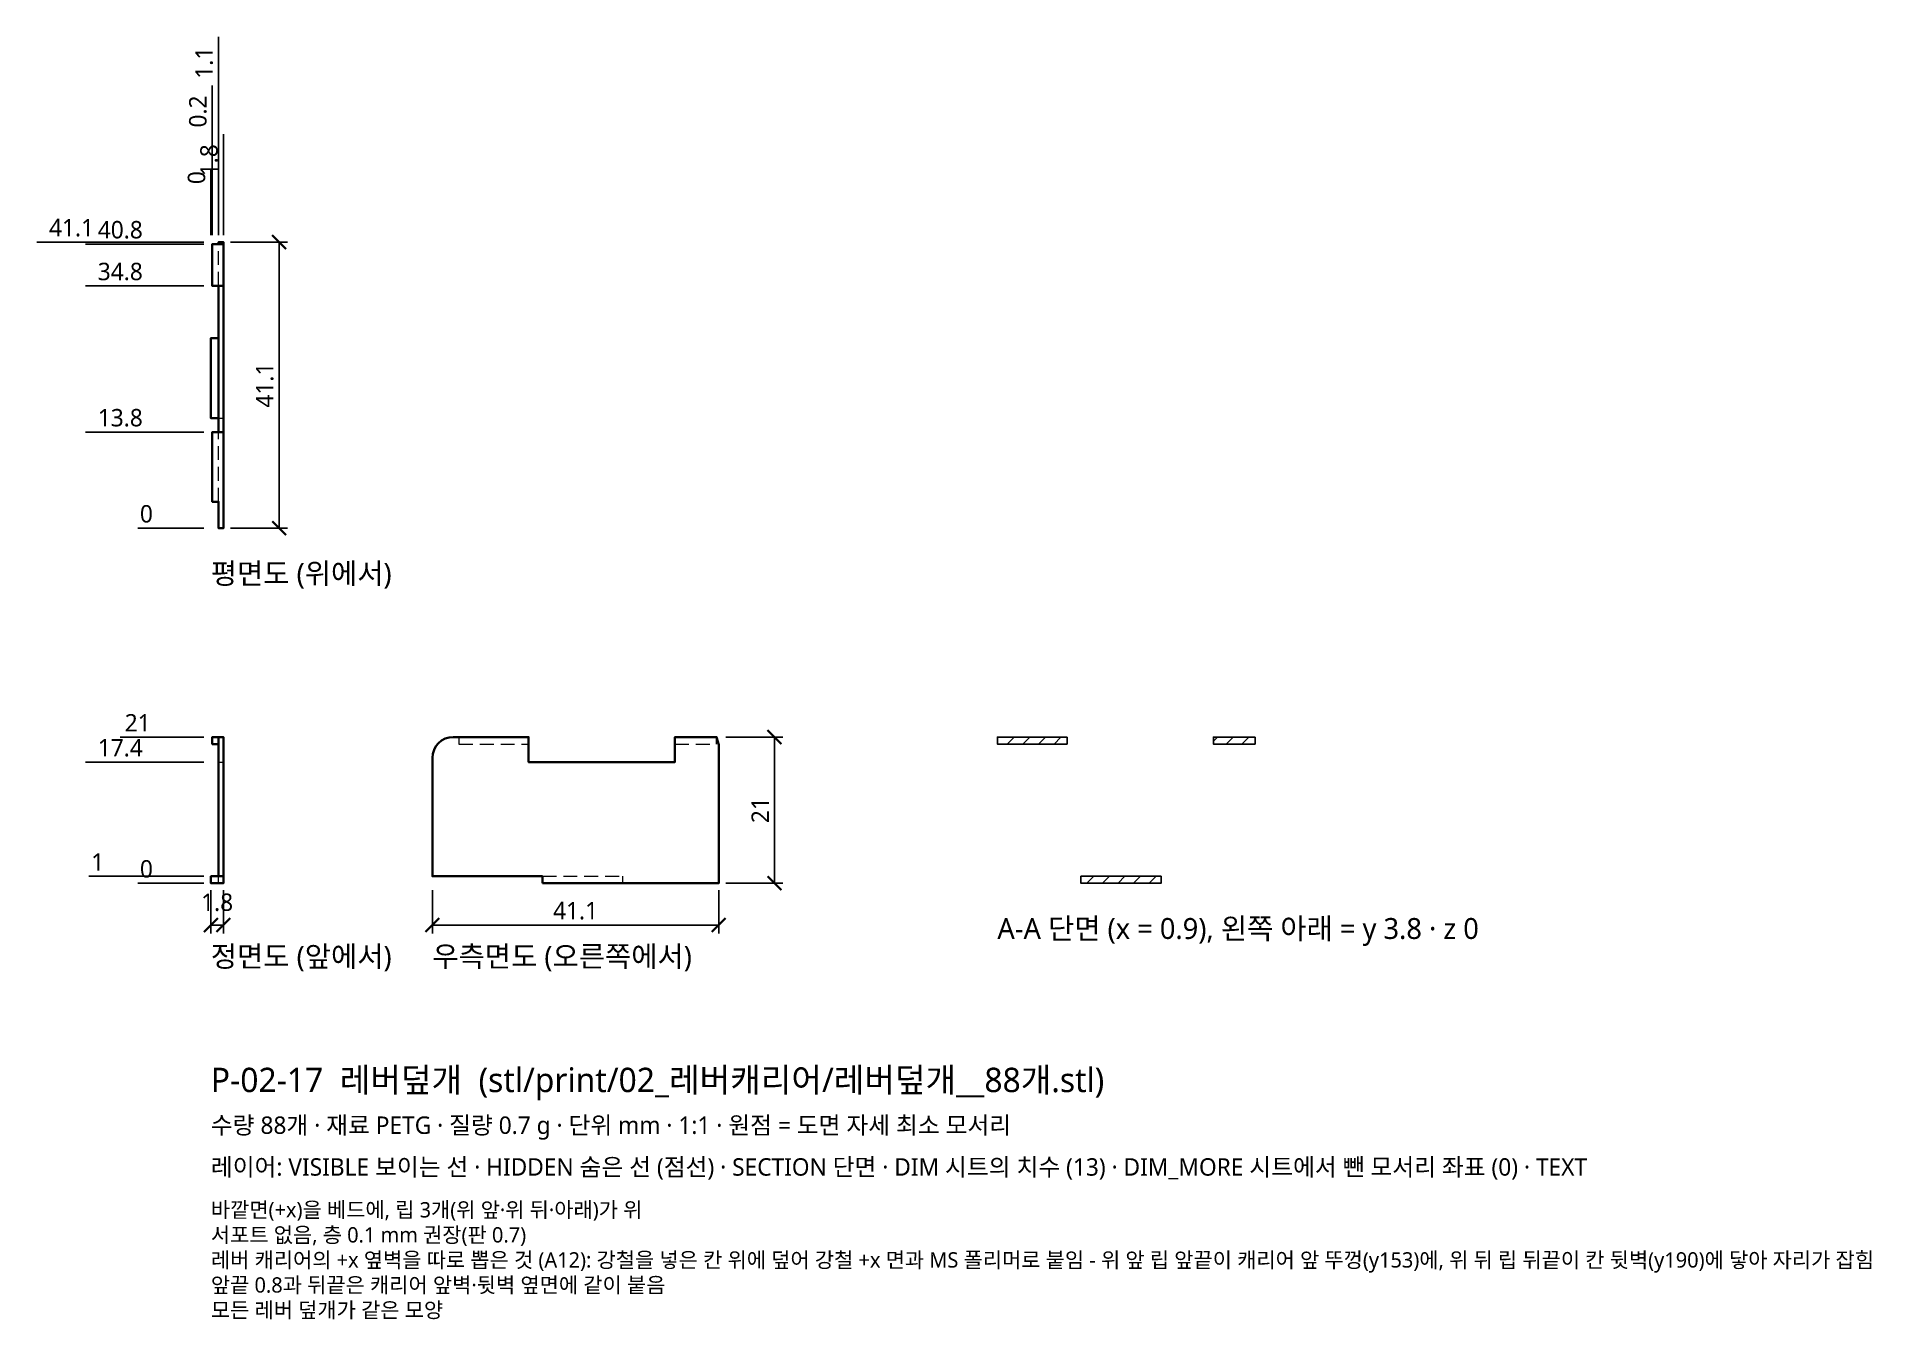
# Model space of a CAD drawing. Header units: millimetres. Extents: x -25 to 238, y -63 to 122.
import ezdxf

# ---------------------------------------------------------------- set-up
doc = ezdxf.new("R2010")
doc.units = ezdxf.units.MM
doc.linetypes.add('HIDDEN', pattern=[3, 2, -1])
for name, color, linetype, lineweight in [('DIM', 4, 'CONTINUOUS', 13), ('HIDDEN', 8, 'HIDDEN', 18), ('SECTION', 5, 'CONTINUOUS', 25), ('TEXT', 7, 'CONTINUOUS', 18), ('VISIBLE', 7, 'CONTINUOUS', 35)]:
    doc.layers.add(name, color=color, linetype=linetype, lineweight=lineweight)
doc.styles.add('KR', font='malgun.ttf')
doc.dimstyles.new('TOCCATA', dxfattribs={"dimtxt": 2.5, "dimasz": 2, "dimexe": 1.2, "dimexo": 1, "dimgap": 0.8, "dimtad": 1, "dimdsep": 46, "dimtxsty": 'KR', "dimblk": 'ARCHTICK', "dimcen": 2.5, "dimazin": 3, "dimtfac": 0.5, "dimtmove": 2, "dimatfit": 3})

# ---------------------------------------------------------------- blocks, each defined once
blk = doc.blocks.new('_ARCHTICK')
at = {"color": 0, "linetype": 'BYBLOCK', "const_width": 0.15}
blk.add_lwpolyline([(-0.5, -0.5), (0.5, 0.5)], dxfattribs=at)
blk = doc.blocks.new('*D6')
for p, q in [((0.2, 103.1), (0.2, 114.6)), ((0.2, 99.1), (0.2, 103.1)), ((0.2, 93.1), (0.2, 99.1))]:
    blk.add_line(p, q)
at = {"layer": 'Defpoints'}
for p in [(0.2, 107.1), (0.2, 92.1), (0, 51)]:
    blk.add_point(p, dxfattribs=at)
at = {"layer": 'DIM', "insert": (-1.85, 110.85), "char_height": 2.5, "attachment_point": 5, "rotation": 90, "style": 'KR'}
blk.add_mtext('0.2', dxfattribs=at)
blk = doc.blocks.new('*D7')
for p, q in [((1.1, 110.1), (1.1, 121.6)), ((1.1, 106.1), (1.1, 110.1)), ((1.1, 93.1), (1.1, 106.1))]:
    blk.add_line(p, q)
at = {"layer": 'Defpoints'}
for p in [(1.1, 114.1), (1.1, 92.1), (0, 51)]:
    blk.add_point(p, dxfattribs=at)
at = {"layer": 'DIM', "insert": (-0.95, 117.85), "char_height": 2.5, "attachment_point": 5, "rotation": 90, "style": 'KR'}
blk.add_mtext('1.1', dxfattribs=at)

msp = doc.modelspace()

# ---------------------------------------------------------------- hatches: boundary and pattern name
at = {"layer": 'SECTION'}
h = msp.add_hatch(dxfattribs=at)
h.set_pattern_fill('ANSI31', scale=0.5)
h.paths.add_polyline_path([(122.9, 21), (112.9, 21), (112.9, 20), (122.9, 20)])
h.paths.add_polyline_path([(149.9, 21), (143.9, 21), (143.9, 20), (149.9, 20)])
h.paths.add_polyline_path([(136.4, 1), (124.9, 1), (124.9, 0), (136.4, 0)])

# ---------------------------------------------------------------- linework, layer by layer
at = {"layer": 'HIDDEN'}
for points in [[(1.1, 85.809), (1.1, 91.8)], [(1.1, 66.8), (1.8, 66.8)], [(1.1, 54.8), (1.1, 64.8)], [(35.6, 21), (35.6, 20), (45.6, 20)], [(66.6, 20), (72.6, 20), (72.6, 21)], [(1.1, 17.4), (1.8, 17.4)], [(1.1, 0), (1.1, 0.996)], [(47.6, 1), (59.1, 1), (59.1, 0)]]:
    msp.add_lwpolyline(points, dxfattribs=at)
at = {"layer": 'SECTION'}
for points in [[(122.9, 21), (112.9, 21), (112.9, 20), (122.9, 20)], [(149.9, 21), (143.9, 21), (143.9, 20), (149.9, 20)], [(136.4, 1), (124.9, 1), (124.9, 0), (136.4, 0)]]:
    msp.add_lwpolyline(points, close=True, dxfattribs=at)
at = {"layer": 'VISIBLE'}
for points in [[(1.8, 64.8), (0.2, 64.8), (0.2, 54.8), (1.1, 54.8), (1.1, 51), (1.8, 51), (1.8, 92.1), (1.1, 92.1), (1.1, 91.799)], [(1.8, 85.8), (0.2, 85.8), (0.2, 91.8), (1.8, 91.8)], [(1.1, 64.798), (1.1, 85.809)], [(1.1, 66.8), (0, 66.8), (0, 78.3), (1.1, 78.3)], [(1.8, 1), (0, 1), (0, 0), (1.8, 0), (1.8, 21), (0.2, 21), (0.2, 20), (1.1, 20)], [(1.1, 0.996), (1.1, 21)], [(47.6, 0), (47.6, 1), (31.8, 1), (31.8, 18), (31.86, 18.59), (32.03, 19.15), (32.31, 19.67), (32.68, 20.12), (33.13, 20.49), (33.65, 20.77), (34.21, 20.94), (34.8, 21), (45.6, 21), (45.6, 17.4), (66.6, 17.4), (66.6, 21), (72.6, 21), (72.9, 19.875), (72.9, 0), (47.6, 0)]]:
    msp.add_lwpolyline(points, dxfattribs=at)

# ---------------------------------------------------------------- texts
at = {"layer": 'TEXT', "style": 'KR'}
for s, height, p in [('평면도 (위에서)', 3, (0, 43)), ('A-A 단면 (x = 0.9), 왼쪽 아래 = y 3.8 · z 0', 3, (112.9, -8)), ('정면도 (앞에서)', 3, (0, -12)), ('우측면도 (오른쪽에서)', 3, (31.8, -12)), ('P-02-17  레버덮개  (stl/print/02_레버캐리어/레버덮개__88개.stl)', 3.5, (0, -30)), ('수량 88개 · 재료 PETG · 질량 0.7 g · 단위 mm · 1:1 · 원점 = 도면 자세 최소 모서리', 2.5, (0, -36)), ('레이어: VISIBLE 보이는 선 · HIDDEN 숨은 선 (점선) · SECTION 단면 · DIM 시트의 치수 (13) · DIM_MORE 시트에서 뺀 모서리 좌표 (0) · TEXT', 2.5, (0, -42)), ('바깥면(+x)을 베드에, 립 3개(위 앞·위 뒤·아래)가 위', 2.2, (0, -48)), ('서포트 없음, 층 0.1 mm 권장(판 0.7)', 2.2, (0, -51.6)), ('레버 캐리어의 +x 옆벽을 따로 뽑은 것 (A12): 강철을 넣은 칸 위에 덮어 강철 +x 면과 MS 폴리머로 붙임 - 위 앞 립 앞끝이 캐리어 앞 뚜껑(y153)에, 위 뒤 립 뒤끝이 칸 뒷벽(y190)에 닿아 자리가 잡힘', 2.2, (0, -55.2)), ('앞끝 0.8과 뒤끝은 캐리어 앞벽·뒷벽 옆면에 같이 붙음', 2.2, (0, -58.8)), ('모든 레버 덮개가 같은 모양', 2.2, (0, -62.4))]:
    msp.add_text(s, height=height, dxfattribs=at).set_placement(p)

# ---------------------------------------------------------------- dimensions: what is measured, and where the dimension line sits
at = {"layer": 'DIM'}
for feature_location, offset, picture, middle in [((1.1, 92.1), (0, 22), '*D7', (-0.95, 117.85)), ((0.2, 92.1), (0, 15), '*D6', (-1.85, 110.85))]:
    dim = msp.add_ordinate_dim(feature_location=feature_location, offset=offset, dtype=1, origin=(0, 51), dimstyle='TOCCATA', dxfattribs=at)
    dim.commit()
    dim.dimension.update_dxf_attribs({"geometry": picture, "text_midpoint": middle})
for feature_location, offset, dtype, origin in [((1.8, 92.1), (0, 8), 1, (0, 51)), ((0, 92.099998474), (0, 8), 1, (0, 51)), ((0, 92.1), (-15, 0), 0, (0, 51)), ((0, 91.8), (-8, 0), 0, (0, 51)), ((0, 85.8), (-8, 0), 0, (0, 51)), ((0, 64.8), (-8, 0), 0, (0, 51)), ((0, 51), (-8, 0), 0, (0, 51)), ((0, 21), (-8, 0), 0, (0, 0)), ((0, 17.4), (-8, 0), 0, (0, 0)), ((0, 1), (-15, 0), 0, (0, 0)), ((0, 0), (-8, 0), 0, (0, 0))]:
    msp.add_ordinate_dim(feature_location=feature_location, offset=offset, dtype=dtype, origin=origin, dimstyle='TOCCATA', dxfattribs=at).render()
for base, p1, p2 in [((9.8, 51), (1.8, 51), (1.8, 92.1)), ((80.9, 0), (72.9, 0), (72.9, 21))]:
    msp.add_linear_dim(base=base, p1=p1, p2=p2, angle=90, dimstyle='TOCCATA', dxfattribs=at).render()
for base, p1, p2 in [((0, -6), (0, 0), (1.8, 0)), ((31.8, -6), (31.8, 0), (72.9, 0))]:
    msp.add_linear_dim(base=base, p1=p1, p2=p2, dimstyle='TOCCATA', dxfattribs=at).render()

doc.saveas('drawing.dxf')
